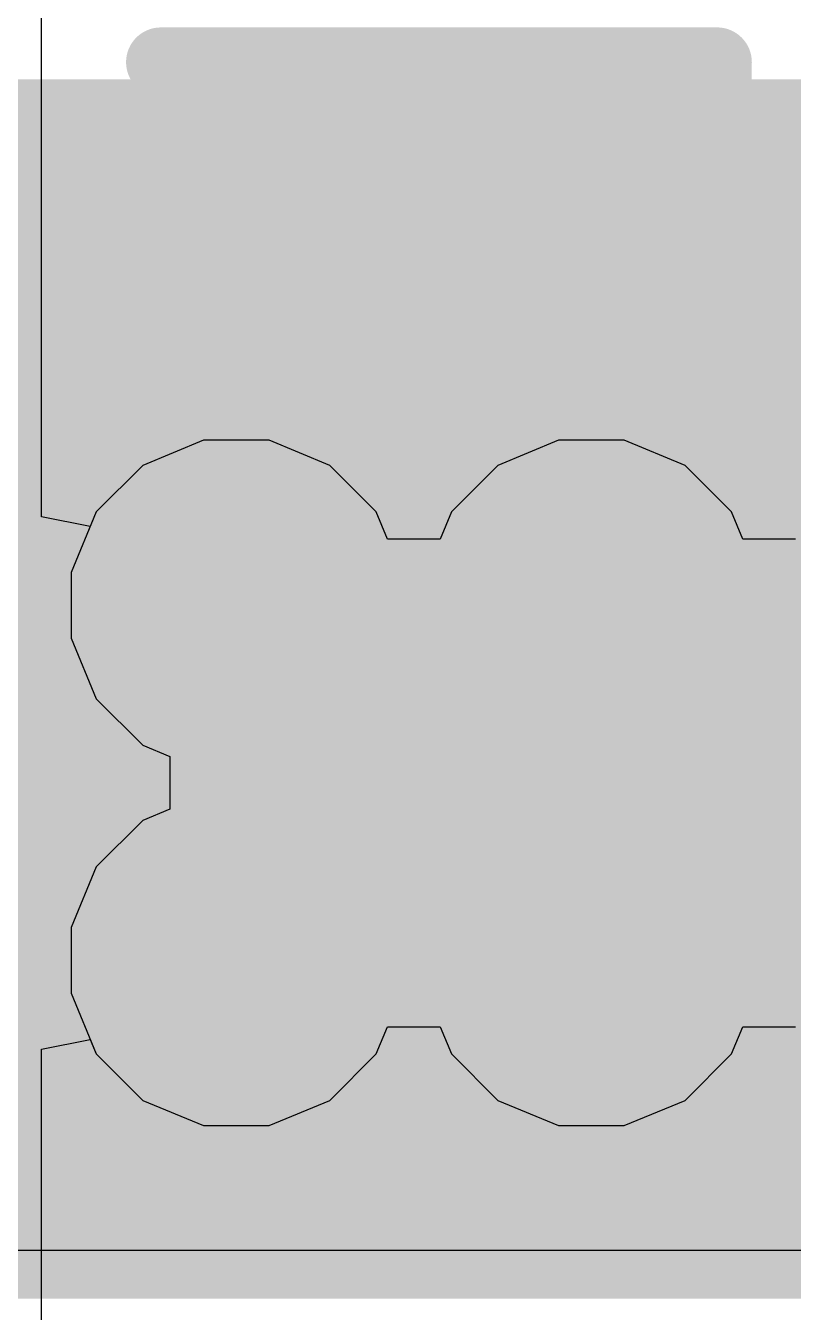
# Model space of a CAD drawing. Header units: inches. Extents: x -6 to 283, y -12 to 154.
# Drawn here: x 13.267 to 14.669, y -6.358 to -4.007 of the extents above; entities that cross this region are included whole.
import ezdxf

# ---------------------------------------------------------------- set-up
doc = ezdxf.new("R2010")
doc.units = ezdxf.units.IN
for name, color, linetype in [('Bottom Layer', 5, 'Continuous'), ('Bottom Overlay', 54, 'Continuous'), ('Bottom Paste', 16, 'Continuous'), ('Bottom Solder', 6, 'Continuous'), ('Drill Drawing', 1, 'Continuous'), ('GND-1', 16, 'Continuous'), ('GND-2', 90, 'Continuous'), ('GND-3', 216, 'Continuous'), ('GND-4', 54, 'Continuous'), ('PWR-1', 156, 'Continuous'), ('PWR-2', 130, 'Continuous'), ('Signal L1', 76, 'Continuous'), ('Signal L2', 6, 'Continuous'), ('Top Layer', 1, 'Continuous'), ('Top Overlay', 2, 'Continuous'), ('Top Paste', 8, 'Continuous'), ('Top Solder', 216, 'Continuous'), ('Via Holes', 16, 'Continuous')]:
    doc.layers.add(name, color=color, linetype=linetype)

# ---------------------------------------------------------------- blocks, each defined once
blk = doc.blocks.new('C___0603_400')
at = {"layer": 'Top Layer'}
blk.add_hatch(color=1, dxfattribs=at).paths.add_polyline_path([(1.143, 0.4445), (1.143, -0.4445), (0.381, -0.4445), (0.381, 0.4445)])
at = {"layer": 'Top Paste'}
blk.add_hatch(color=8, dxfattribs=at).paths.add_polyline_path([(1.143, 0.4445), (1.143, -0.4445), (0.381, -0.4445), (0.381, 0.4445)])
at = {"layer": 'Top Solder'}
blk.add_hatch(color=216, dxfattribs=at).paths.add_polyline_path([(1.203, 0.5045), (1.203, -0.5045), (0.321, -0.5045), (0.321, 0.5045)])
at = {"layer": 'Top Overlay'}
for points in [[(1.2446, 0.5334, 0.127, 0.127, 0), (0.4572, 0.5334, 0.127, 0.127, 0)], [(1.2446, -0.5334, 0.127, 0.127, 0), (1.2446, 0.5334, 0.127, 0.127, 0)], [(1.2446, -0.5334, 0.127, 0.127, 0), (0.4572, -0.5334, 0.127, 0.127, 0)]]:
    blk.add_lwpolyline(points, format="xyseb", dxfattribs=at)
for points in [[(0.4254, 0.5334, 0.0635, 0.0635, 1), (0.4889, 0.5334, 0.0635, 0.0635, 1)], [(1.2128, 0.5334, 0.0635, 0.0635, 1), (1.2764, 0.5334, 0.0635, 0.0635, 1)], [(1.2128, 0.5334, 0.0635, 0.0635, 1), (1.2764, 0.5334, 0.0635, 0.0635, 1)], [(0.4254, -0.5334, 0.0635, 0.0635, 1), (0.4889, -0.5334, 0.0635, 0.0635, 1)], [(1.2128, -0.5334, 0.0635, 0.0635, 1), (1.2764, -0.5334, 0.0635, 0.0635, 1)], [(1.2128, -0.5334, 0.0635, 0.0635, 1), (1.2764, -0.5334, 0.0635, 0.0635, 1)]]:
    blk.add_lwpolyline(points, format="xyseb", close=True, dxfattribs=at)
blk = doc.blocks.new('C___0805_B_467')
at = {"layer": 'Bottom Layer'}
blk.add_hatch(color=5, dxfattribs=at).paths.add_polyline_path([(0.508, 0.762), (1.524, 0.762), (1.524, -0.762), (0.508, -0.762)])
at = {"layer": 'Bottom Paste'}
blk.add_hatch(color=16, dxfattribs=at).paths.add_polyline_path([(0.508, 0.762), (1.524, 0.762), (1.524, -0.762), (0.508, -0.762)])
at = {"layer": 'Bottom Solder'}
blk.add_hatch(color=6, dxfattribs=at).paths.add_polyline_path([(0.438, 0.832), (1.594, 0.832), (1.594, -0.832), (0.438, -0.832)])
at = {"layer": 'Bottom Overlay'}
for points in [[(0.6096, 0.8636, 0.127, 0.127, 0), (1.6256, 0.8636, 0.127, 0.127, 0)], [(1.6256, -0.8636, 0.127, 0.127, 0), (1.6256, 0.8636, 0.127, 0.127, 0)], [(0.6096, -0.8636, 0.127, 0.127, 0), (1.6256, -0.8636, 0.127, 0.127, 0)]]:
    blk.add_lwpolyline(points, format="xyseb", dxfattribs=at)
for points in [[(0.5779, 0.8636, 0.0635, 0.0635, 1), (0.6414, 0.8636, 0.0635, 0.0635, 1)], [(1.5938, 0.8636, 0.0635, 0.0635, 1), (1.6574, 0.8636, 0.0635, 0.0635, 1)], [(1.5938, 0.8636, 0.0635, 0.0635, 1), (1.6574, 0.8636, 0.0635, 0.0635, 1)], [(0.5778, -0.8636, 0.0635, 0.0635, 1), (0.6413, -0.8636, 0.0635, 0.0635, 1)], [(1.5938, -0.8636, 0.0635, 0.0635, 1), (1.6574, -0.8636, 0.0635, 0.0635, 1)], [(1.5938, -0.8636, 0.0635, 0.0635, 1), (1.6574, -0.8636, 0.0635, 0.0635, 1)]]:
    blk.add_lwpolyline(points, format="xyseb", close=True, dxfattribs=at)

msp = doc.modelspace()

# ---------------------------------------------------------------- hatches: boundary and pattern name
at = {"layer": 'Bottom Layer'}
h = msp.add_hatch(color=5, dxfattribs=at)
edge = h.paths.add_edge_path()
edge.add_arc((13.6514, -5.066), 0.2, 0, 360)
h = msp.add_hatch(color=5, dxfattribs=at)
edge = h.paths.add_edge_path()
edge.add_arc((14.3002, -5.066), 0.2, 0, 360)
h = msp.add_hatch(color=5, dxfattribs=at)
edge = h.paths.add_edge_path()
edge.add_arc((13.6514, -5.7148), 0.2, 0, 360)
h = msp.add_hatch(color=5, dxfattribs=at)
edge = h.paths.add_edge_path()
edge.add_arc((14.3002, -5.7148), 0.2, 0, 360)
at = {"layer": 'GND-1'}
h = msp.add_hatch(color=16, dxfattribs=at)
edge = h.paths.add_edge_path()
edge.add_arc((13.6514, -5.066), 0.2, 0, 360)
h = msp.add_hatch(color=16, dxfattribs=at)
edge = h.paths.add_edge_path()
edge.add_arc((14.3002, -5.066), 0.2, 0, 360)
h = msp.add_hatch(color=16, dxfattribs=at)
edge = h.paths.add_edge_path()
edge.add_arc((13.6514, -5.7148), 0.2, 0, 360)
h = msp.add_hatch(color=16, dxfattribs=at)
edge = h.paths.add_edge_path()
edge.add_arc((14.3002, -5.7148), 0.2, 0, 360)
at = {"layer": 'GND-2'}
h = msp.add_hatch(color=90, dxfattribs=at)
edge = h.paths.add_edge_path()
edge.add_arc((13.6514, -5.066), 0.2, 0, 360)
h = msp.add_hatch(color=90, dxfattribs=at)
edge = h.paths.add_edge_path()
edge.add_arc((14.3002, -5.066), 0.2, 0, 360)
h = msp.add_hatch(color=90, dxfattribs=at)
edge = h.paths.add_edge_path()
edge.add_arc((13.6514, -5.7148), 0.2, 0, 360)
h = msp.add_hatch(color=90, dxfattribs=at)
edge = h.paths.add_edge_path()
edge.add_arc((14.3002, -5.7148), 0.2, 0, 360)
at = {"layer": 'GND-3'}
h = msp.add_hatch(color=216, dxfattribs=at)
edge = h.paths.add_edge_path()
edge.add_arc((13.6514, -5.066), 0.2, 0, 360)
h = msp.add_hatch(color=216, dxfattribs=at)
edge = h.paths.add_edge_path()
edge.add_arc((14.3002, -5.066), 0.2, 0, 360)
h = msp.add_hatch(color=216, dxfattribs=at)
edge = h.paths.add_edge_path()
edge.add_arc((13.6514, -5.7148), 0.2, 0, 360)
h = msp.add_hatch(color=216, dxfattribs=at)
edge = h.paths.add_edge_path()
edge.add_arc((14.3002, -5.7148), 0.2, 0, 360)
at = {"layer": 'GND-4'}
h = msp.add_hatch(color=54, dxfattribs=at)
edge = h.paths.add_edge_path()
edge.add_arc((13.6514, -5.066), 0.2, 0, 360)
h = msp.add_hatch(color=54, dxfattribs=at)
edge = h.paths.add_edge_path()
edge.add_arc((14.3002, -5.066), 0.2, 0, 360)
h = msp.add_hatch(color=54, dxfattribs=at)
edge = h.paths.add_edge_path()
edge.add_arc((13.6514, -5.7148), 0.2, 0, 360)
h = msp.add_hatch(color=54, dxfattribs=at)
edge = h.paths.add_edge_path()
edge.add_arc((14.3002, -5.7148), 0.2, 0, 360)
at = {"layer": 'PWR-1'}
h = msp.add_hatch(color=156, dxfattribs=at)
edge = h.paths.add_edge_path()
edge.add_arc((13.6514, -5.066), 0.2, 0, 360)
h = msp.add_hatch(color=156, dxfattribs=at)
edge = h.paths.add_edge_path()
edge.add_arc((14.3002, -5.066), 0.2, 0, 360)
h = msp.add_hatch(color=156, dxfattribs=at)
edge = h.paths.add_edge_path()
edge.add_arc((13.6514, -5.7148), 0.2, 0, 360)
h = msp.add_hatch(color=156, dxfattribs=at)
edge = h.paths.add_edge_path()
edge.add_arc((14.3002, -5.7148), 0.2, 0, 360)
at = {"layer": 'PWR-2'}
h = msp.add_hatch(color=130, dxfattribs=at)
edge = h.paths.add_edge_path()
edge.add_arc((13.6514, -5.066), 0.2, 0, 360)
h = msp.add_hatch(color=130, dxfattribs=at)
edge = h.paths.add_edge_path()
edge.add_arc((14.3002, -5.066), 0.2, 0, 360)
h = msp.add_hatch(color=130, dxfattribs=at)
edge = h.paths.add_edge_path()
edge.add_arc((13.6514, -5.7148), 0.2, 0, 360)
h = msp.add_hatch(color=130, dxfattribs=at)
edge = h.paths.add_edge_path()
edge.add_arc((14.3002, -5.7148), 0.2, 0, 360)
at = {"layer": 'Signal L1'}
h = msp.add_hatch(color=76, dxfattribs=at)
edge = h.paths.add_edge_path()
edge.add_arc((13.6514, -5.066), 0.2, 0, 360)
h = msp.add_hatch(color=76, dxfattribs=at)
edge = h.paths.add_edge_path()
edge.add_arc((14.3002, -5.066), 0.2, 0, 360)
h = msp.add_hatch(color=76, dxfattribs=at)
edge = h.paths.add_edge_path()
edge.add_arc((13.6514, -5.7148), 0.2, 0, 360)
h = msp.add_hatch(color=76, dxfattribs=at)
edge = h.paths.add_edge_path()
edge.add_arc((14.3002, -5.7148), 0.2, 0, 360)
at = {"layer": 'Signal L2'}
h = msp.add_hatch(color=6, dxfattribs=at)
edge = h.paths.add_edge_path()
edge.add_arc((13.6514, -5.066), 0.2, 0, 360)
h = msp.add_hatch(color=6, dxfattribs=at)
edge = h.paths.add_edge_path()
edge.add_arc((14.3002, -5.066), 0.2, 0, 360)
h = msp.add_hatch(color=6, dxfattribs=at)
edge = h.paths.add_edge_path()
edge.add_arc((13.6514, -5.7148), 0.2, 0, 360)
h = msp.add_hatch(color=6, dxfattribs=at)
edge = h.paths.add_edge_path()
edge.add_arc((14.3002, -5.7148), 0.2, 0, 360)
at = {"layer": 'Top Layer'}
msp.add_hatch(color=1, dxfattribs=at).paths.add_polyline_path([(11.3164, -6.3328), (15.8324, -6.3328), (15.8324, -4.1046), (11.3164, -4.1046)])
h = msp.add_hatch(color=1, dxfattribs=at)
edge = h.paths.add_edge_path()
edge.add_arc((13.6514, -5.066), 0.2, 0, 360)
h = msp.add_hatch(color=1, dxfattribs=at)
edge = h.paths.add_edge_path()
edge.add_arc((14.3002, -5.066), 0.2, 0, 360)
h = msp.add_hatch(color=1, dxfattribs=at)
edge = h.paths.add_edge_path()
edge.add_arc((13.6514, -5.7148), 0.2, 0, 360)
h = msp.add_hatch(color=1, dxfattribs=at)
edge = h.paths.add_edge_path()
edge.add_arc((14.3002, -5.7148), 0.2, 0, 360)
at = {"layer": 'Via Holes'}
h = msp.add_hatch(color=7, dxfattribs=at)
edge = h.paths.add_edge_path()
edge.add_arc((13.6514, -5.066), 0.1, 0, 360)
h = msp.add_hatch(color=7, dxfattribs=at)
edge = h.paths.add_edge_path()
edge.add_arc((14.3002, -5.066), 0.1, 0, 360)
h = msp.add_hatch(color=7, dxfattribs=at)
edge = h.paths.add_edge_path()
edge.add_arc((13.6514, -5.7148), 0.1, 0, 360)
h = msp.add_hatch(color=7, dxfattribs=at)
edge = h.paths.add_edge_path()
edge.add_arc((14.3002, -5.7148), 0.1, 0, 360)

# ---------------------------------------------------------------- linework, layer by layer
at = {"layer": 'Bottom Layer'}
msp.add_line((16.3019, -6.2451), (13.1364, -6.2451), dxfattribs=at)
at = {"layer": 'Drill Drawing'}
for points in [[(13.3974, -4.812, 0.0508, 0.0508, 0), (13.9054, -4.812, 0.0508, 0.0508, 0)], [(13.3974, -5.32, 0.0508, 0.0508, 0), (13.3974, -4.812, 0.0508, 0.0508, 0)], [(13.9054, -5.32, 0.0508, 0.0508, 0), (13.9054, -4.812, 0.0508, 0.0508, 0)], [(14.0462, -4.812, 0.0508, 0.0508, 0), (14.5542, -4.812, 0.0508, 0.0508, 0)], [(14.0462, -5.32, 0.0508, 0.0508, 0), (14.0462, -4.812, 0.0508, 0.0508, 0)], [(14.5542, -5.32, 0.0508, 0.0508, 0), (14.5542, -4.812, 0.0508, 0.0508, 0)], [(13.3974, -5.32, 0.0508, 0.0508, 0), (13.9054, -5.32, 0.0508, 0.0508, 0)], [(14.0462, -5.32, 0.0508, 0.0508, 0), (14.5542, -5.32, 0.0508, 0.0508, 0)], [(13.3974, -5.4608, 0.0508, 0.0508, 0), (13.9054, -5.4608, 0.0508, 0.0508, 0)], [(13.3974, -5.9688, 0.0508, 0.0508, 0), (13.3974, -5.4608, 0.0508, 0.0508, 0)], [(13.9054, -5.9688, 0.0508, 0.0508, 0), (13.9054, -5.4608, 0.0508, 0.0508, 0)], [(14.0462, -5.4608, 0.0508, 0.0508, 0), (14.5542, -5.4608, 0.0508, 0.0508, 0)], [(14.0462, -5.9688, 0.0508, 0.0508, 0), (14.0462, -5.4608, 0.0508, 0.0508, 0)], [(14.5542, -5.9688, 0.0508, 0.0508, 0), (14.5542, -5.4608, 0.0508, 0.0508, 0)], [(13.3974, -5.9688, 0.0508, 0.0508, 0), (13.9054, -5.9688, 0.0508, 0.0508, 0)], [(14.0462, -5.9688, 0.0508, 0.0508, 0), (14.5542, -5.9688, 0.0508, 0.0508, 0)]]:
    msp.add_lwpolyline(points, format="xyseb", dxfattribs=at)
for points in [[(13.3847, -4.812, 0.0254, 0.0254, 1), (13.4101, -4.812, 0.0254, 0.0254, 1)], [(13.3847, -4.812, 0.0254, 0.0254, 1), (13.4101, -4.812, 0.0254, 0.0254, 1)], [(13.8927, -4.812, 0.0254, 0.0254, 1), (13.9181, -4.812, 0.0254, 0.0254, 1)], [(13.8927, -4.812, 0.0254, 0.0254, 1), (13.9181, -4.812, 0.0254, 0.0254, 1)], [(14.0335, -4.812, 0.0254, 0.0254, 1), (14.0589, -4.812, 0.0254, 0.0254, 1)], [(14.0335, -4.812, 0.0254, 0.0254, 1), (14.0589, -4.812, 0.0254, 0.0254, 1)], [(14.5415, -4.812, 0.0254, 0.0254, 1), (14.5669, -4.812, 0.0254, 0.0254, 1)], [(14.5415, -4.812, 0.0254, 0.0254, 1), (14.5669, -4.812, 0.0254, 0.0254, 1)], [(13.3847, -5.32, 0.0254, 0.0254, 1), (13.4101, -5.32, 0.0254, 0.0254, 1)], [(13.3847, -5.32, 0.0254, 0.0254, 1), (13.4101, -5.32, 0.0254, 0.0254, 1)], [(13.8927, -5.32, 0.0254, 0.0254, 1), (13.9181, -5.32, 0.0254, 0.0254, 1)], [(13.8927, -5.32, 0.0254, 0.0254, 1), (13.9181, -5.32, 0.0254, 0.0254, 1)], [(14.0335, -5.32, 0.0254, 0.0254, 1), (14.0589, -5.32, 0.0254, 0.0254, 1)], [(14.0335, -5.32, 0.0254, 0.0254, 1), (14.0589, -5.32, 0.0254, 0.0254, 1)], [(14.5415, -5.32, 0.0254, 0.0254, 1), (14.5669, -5.32, 0.0254, 0.0254, 1)], [(14.5415, -5.32, 0.0254, 0.0254, 1), (14.5669, -5.32, 0.0254, 0.0254, 1)], [(13.3847, -5.4608, 0.0254, 0.0254, 1), (13.4101, -5.4608, 0.0254, 0.0254, 1)], [(13.3847, -5.4608, 0.0254, 0.0254, 1), (13.4101, -5.4608, 0.0254, 0.0254, 1)], [(13.8927, -5.4608, 0.0254, 0.0254, 1), (13.9181, -5.4608, 0.0254, 0.0254, 1)], [(13.8927, -5.4608, 0.0254, 0.0254, 1), (13.9181, -5.4608, 0.0254, 0.0254, 1)], [(14.0335, -5.4608, 0.0254, 0.0254, 1), (14.0589, -5.4608, 0.0254, 0.0254, 1)], [(14.0335, -5.4608, 0.0254, 0.0254, 1), (14.0589, -5.4608, 0.0254, 0.0254, 1)], [(14.5415, -5.4608, 0.0254, 0.0254, 1), (14.5669, -5.4608, 0.0254, 0.0254, 1)], [(14.5415, -5.4608, 0.0254, 0.0254, 1), (14.5669, -5.4608, 0.0254, 0.0254, 1)], [(13.3847, -5.9688, 0.0254, 0.0254, 1), (13.4101, -5.9688, 0.0254, 0.0254, 1)], [(13.3847, -5.9688, 0.0254, 0.0254, 1), (13.4101, -5.9688, 0.0254, 0.0254, 1)], [(13.8927, -5.9688, 0.0254, 0.0254, 1), (13.9181, -5.9688, 0.0254, 0.0254, 1)], [(13.8927, -5.9688, 0.0254, 0.0254, 1), (13.9181, -5.9688, 0.0254, 0.0254, 1)], [(14.0335, -5.9688, 0.0254, 0.0254, 1), (14.0589, -5.9688, 0.0254, 0.0254, 1)], [(14.0335, -5.9688, 0.0254, 0.0254, 1), (14.0589, -5.9688, 0.0254, 0.0254, 1)], [(14.5415, -5.9688, 0.0254, 0.0254, 1), (14.5669, -5.9688, 0.0254, 0.0254, 1)], [(14.5415, -5.9688, 0.0254, 0.0254, 1), (14.5669, -5.9688, 0.0254, 0.0254, 1)]]:
    msp.add_lwpolyline(points, format="xyseb", close=True, dxfattribs=at)
at = {"layer": 'GND-1'}
for p, q in [((13.5914, -4.7644), (13.4806, -4.8103)), ((13.7114, -4.7644), (13.5914, -4.7644)), ((13.8223, -4.8103), (13.7114, -4.7644)), ((14.2402, -4.7644), (14.1294, -4.8103)), ((14.3602, -4.7644), (14.2402, -4.7644)), ((14.4711, -4.8103), (14.3602, -4.7644)), ((13.4806, -4.8103), (13.3957, -4.8952)), ((13.9071, -4.8952), (13.8223, -4.8103)), ((14.1294, -4.8103), (14.0445, -4.8952)), ((14.5559, -4.8952), (14.4711, -4.8103)), ((13.3957, -4.8952), (13.3498, -5.006)), ((13.9277, -4.9449), (13.9071, -4.8952)), ((14.0445, -4.8952), (14.0239, -4.9449)), ((14.5765, -4.9449), (14.5559, -4.8952)), ((14.0239, -4.9449), (13.9277, -4.9449)), ((14.6728, -4.9449), (14.5765, -4.9449)), ((13.3498, -5.006), (13.3498, -5.126)), ((13.3498, -5.126), (13.3957, -5.2369)), ((13.3957, -5.2369), (13.4806, -5.3217)), ((13.4806, -5.3217), (13.5303, -5.3423)), ((13.5303, -5.3423), (13.5303, -5.4385)), ((13.5303, -5.4385), (13.4806, -5.4591)), ((13.4806, -5.4591), (13.3957, -5.544)), ((13.3957, -5.544), (13.3498, -5.6548)), ((13.3498, -5.6548), (13.3498, -5.7748)), ((13.3498, -5.7748), (13.3957, -5.8857)), ((13.9071, -5.8857), (13.9277, -5.8359)), ((13.9277, -5.8359), (14.0239, -5.8359)), ((14.0239, -5.8359), (14.0445, -5.8857)), ((14.5559, -5.8857), (14.5765, -5.8359)), ((14.5765, -5.8359), (14.6728, -5.8359)), ((13.3957, -5.8857), (13.4806, -5.9705)), ((13.8223, -5.9705), (13.9071, -5.8857)), ((14.0445, -5.8857), (14.1294, -5.9705)), ((14.4711, -5.9705), (14.5559, -5.8857)), ((13.4806, -5.9705), (13.5914, -6.0164)), ((13.7114, -6.0164), (13.8223, -5.9705)), ((14.1294, -5.9705), (14.2402, -6.0164)), ((14.3602, -6.0164), (14.4711, -5.9705)), ((13.5914, -6.0164), (13.7114, -6.0164)), ((14.2402, -6.0164), (14.3602, -6.0164))]:
    msp.add_line(p, q, dxfattribs=at)
at = {"layer": 'GND-2'}
for p, q in [((13.5914, -4.7644), (13.4806, -4.8103)), ((13.7114, -4.7644), (13.5914, -4.7644)), ((13.8223, -4.8103), (13.7114, -4.7644)), ((14.2402, -4.7644), (14.1294, -4.8103)), ((14.3602, -4.7644), (14.2402, -4.7644)), ((14.4711, -4.8103), (14.3602, -4.7644)), ((13.4806, -4.8103), (13.3957, -4.8952)), ((13.9071, -4.8952), (13.8223, -4.8103)), ((14.1294, -4.8103), (14.0445, -4.8952)), ((14.5559, -4.8952), (14.4711, -4.8103)), ((13.3957, -4.8952), (13.3498, -5.006)), ((13.9277, -4.9449), (13.9071, -4.8952)), ((14.0445, -4.8952), (14.0239, -4.9449)), ((14.5765, -4.9449), (14.5559, -4.8952)), ((14.0239, -4.9449), (13.9277, -4.9449)), ((14.6728, -4.9449), (14.5765, -4.9449)), ((13.3498, -5.006), (13.3498, -5.126)), ((13.3498, -5.126), (13.3957, -5.2369)), ((13.3957, -5.2369), (13.4806, -5.3217)), ((13.4806, -5.3217), (13.5303, -5.3423)), ((13.5303, -5.3423), (13.5303, -5.4385)), ((13.5303, -5.4385), (13.4806, -5.4591)), ((13.4806, -5.4591), (13.3957, -5.544)), ((13.3957, -5.544), (13.3498, -5.6548)), ((13.3498, -5.6548), (13.3498, -5.7748)), ((13.3498, -5.7748), (13.3957, -5.8857)), ((13.9071, -5.8857), (13.9277, -5.8359)), ((13.9277, -5.8359), (14.0239, -5.8359)), ((14.0239, -5.8359), (14.0445, -5.8857)), ((14.5559, -5.8857), (14.5765, -5.8359)), ((14.5765, -5.8359), (14.6728, -5.8359)), ((13.3957, -5.8857), (13.4806, -5.9705)), ((13.8223, -5.9705), (13.9071, -5.8857)), ((14.0445, -5.8857), (14.1294, -5.9705)), ((14.4711, -5.9705), (14.5559, -5.8857)), ((13.4806, -5.9705), (13.5914, -6.0164)), ((13.7114, -6.0164), (13.8223, -5.9705)), ((14.1294, -5.9705), (14.2402, -6.0164)), ((14.3602, -6.0164), (14.4711, -5.9705)), ((13.5914, -6.0164), (13.7114, -6.0164)), ((14.2402, -6.0164), (14.3602, -6.0164))]:
    msp.add_line(p, q, dxfattribs=at)
at = {"layer": 'GND-3'}
for p, q in [((13.5914, -4.7644), (13.4806, -4.8103)), ((13.7114, -4.7644), (13.5914, -4.7644)), ((13.8223, -4.8103), (13.7114, -4.7644)), ((14.2402, -4.7644), (14.1294, -4.8103)), ((14.3602, -4.7644), (14.2402, -4.7644)), ((14.4711, -4.8103), (14.3602, -4.7644)), ((13.4806, -4.8103), (13.3957, -4.8952)), ((13.9071, -4.8952), (13.8223, -4.8103)), ((14.1294, -4.8103), (14.0445, -4.8952)), ((14.5559, -4.8952), (14.4711, -4.8103)), ((13.3957, -4.8952), (13.3498, -5.006)), ((13.9277, -4.9449), (13.9071, -4.8952)), ((14.0445, -4.8952), (14.0239, -4.9449)), ((14.5765, -4.9449), (14.5559, -4.8952)), ((14.0239, -4.9449), (13.9277, -4.9449)), ((14.6728, -4.9449), (14.5765, -4.9449)), ((13.3498, -5.006), (13.3498, -5.126)), ((13.3498, -5.126), (13.3957, -5.2369)), ((13.3957, -5.2369), (13.4806, -5.3217)), ((13.4806, -5.3217), (13.5303, -5.3423)), ((13.5303, -5.3423), (13.5303, -5.4385)), ((13.5303, -5.4385), (13.4806, -5.4591)), ((13.4806, -5.4591), (13.3957, -5.544)), ((13.3957, -5.544), (13.3498, -5.6548)), ((13.3498, -5.6548), (13.3498, -5.7748)), ((13.3498, -5.7748), (13.3957, -5.8857)), ((13.9071, -5.8857), (13.9277, -5.8359)), ((13.9277, -5.8359), (14.0239, -5.8359)), ((14.0239, -5.8359), (14.0445, -5.8857)), ((14.5559, -5.8857), (14.5765, -5.8359)), ((14.5765, -5.8359), (14.6728, -5.8359)), ((13.3957, -5.8857), (13.4806, -5.9705)), ((13.8223, -5.9705), (13.9071, -5.8857)), ((14.0445, -5.8857), (14.1294, -5.9705)), ((14.4711, -5.9705), (14.5559, -5.8857)), ((13.4806, -5.9705), (13.5914, -6.0164)), ((13.7114, -6.0164), (13.8223, -5.9705)), ((14.1294, -5.9705), (14.2402, -6.0164)), ((14.3602, -6.0164), (14.4711, -5.9705)), ((13.5914, -6.0164), (13.7114, -6.0164)), ((14.2402, -6.0164), (14.3602, -6.0164))]:
    msp.add_line(p, q, dxfattribs=at)
at = {"layer": 'GND-4'}
for p, q in [((13.5914, -4.7644), (13.4806, -4.8103)), ((13.7114, -4.7644), (13.5914, -4.7644)), ((13.8223, -4.8103), (13.7114, -4.7644)), ((14.2402, -4.7644), (14.1294, -4.8103)), ((14.3602, -4.7644), (14.2402, -4.7644)), ((14.4711, -4.8103), (14.3602, -4.7644)), ((13.4806, -4.8103), (13.3957, -4.8952)), ((13.9071, -4.8952), (13.8223, -4.8103)), ((14.1294, -4.8103), (14.0445, -4.8952)), ((14.5559, -4.8952), (14.4711, -4.8103)), ((13.3957, -4.8952), (13.3498, -5.006)), ((13.9277, -4.9449), (13.9071, -4.8952)), ((14.0445, -4.8952), (14.0239, -4.9449)), ((14.5765, -4.9449), (14.5559, -4.8952)), ((14.0239, -4.9449), (13.9277, -4.9449)), ((14.6728, -4.9449), (14.5765, -4.9449)), ((13.3498, -5.006), (13.3498, -5.126)), ((13.3498, -5.126), (13.3957, -5.2369)), ((13.3957, -5.2369), (13.4806, -5.3217)), ((13.4806, -5.3217), (13.5303, -5.3423)), ((13.5303, -5.3423), (13.5303, -5.4385)), ((13.5303, -5.4385), (13.4806, -5.4591)), ((13.4806, -5.4591), (13.3957, -5.544)), ((13.3957, -5.544), (13.3498, -5.6548)), ((13.3498, -5.6548), (13.3498, -5.7748)), ((13.3498, -5.7748), (13.3957, -5.8857)), ((13.9071, -5.8857), (13.9277, -5.8359)), ((13.9277, -5.8359), (14.0239, -5.8359)), ((14.0239, -5.8359), (14.0445, -5.8857)), ((14.5559, -5.8857), (14.5765, -5.8359)), ((14.5765, -5.8359), (14.6728, -5.8359)), ((13.3957, -5.8857), (13.4806, -5.9705)), ((13.8223, -5.9705), (13.9071, -5.8857)), ((14.0445, -5.8857), (14.1294, -5.9705)), ((14.4711, -5.9705), (14.5559, -5.8857)), ((13.4806, -5.9705), (13.5914, -6.0164)), ((13.7114, -6.0164), (13.8223, -5.9705)), ((14.1294, -5.9705), (14.2402, -6.0164)), ((14.3602, -6.0164), (14.4711, -5.9705)), ((13.5914, -6.0164), (13.7114, -6.0164)), ((14.2402, -6.0164), (14.3602, -6.0164))]:
    msp.add_line(p, q, dxfattribs=at)
at = {"layer": 'PWR-2'}
for p, q in [((13.5914, -4.7644), (13.4806, -4.8103)), ((13.7114, -4.7644), (13.5914, -4.7644)), ((13.8223, -4.8103), (13.7114, -4.7644)), ((14.2402, -4.7644), (14.1294, -4.8103)), ((14.3602, -4.7644), (14.2402, -4.7644)), ((14.4711, -4.8103), (14.3602, -4.7644)), ((13.4806, -4.8103), (13.3957, -4.8952)), ((13.9071, -4.8952), (13.8223, -4.8103)), ((14.1294, -4.8103), (14.0445, -4.8952)), ((14.5559, -4.8952), (14.4711, -4.8103)), ((13.3957, -4.8952), (13.3498, -5.006)), ((13.9277, -4.9449), (13.9071, -4.8952)), ((14.0445, -4.8952), (14.0239, -4.9449)), ((14.5765, -4.9449), (14.5559, -4.8952)), ((14.0239, -4.9449), (13.9277, -4.9449)), ((14.6728, -4.9449), (14.5765, -4.9449)), ((13.3498, -5.006), (13.3498, -5.126)), ((13.3498, -5.126), (13.3957, -5.2369)), ((13.3957, -5.2369), (13.4806, -5.3217)), ((13.4806, -5.3217), (13.5303, -5.3423)), ((13.5303, -5.3423), (13.5303, -5.4385)), ((13.5303, -5.4385), (13.4806, -5.4591)), ((13.4806, -5.4591), (13.3957, -5.544)), ((13.3957, -5.544), (13.3498, -5.6548)), ((13.3498, -5.6548), (13.3498, -5.7748)), ((13.3498, -5.7748), (13.3957, -5.8857)), ((13.9071, -5.8857), (13.9277, -5.8359)), ((13.9277, -5.8359), (14.0239, -5.8359)), ((14.0239, -5.8359), (14.0445, -5.8857)), ((14.5559, -5.8857), (14.5765, -5.8359)), ((14.5765, -5.8359), (14.6728, -5.8359)), ((13.3957, -5.8857), (13.4806, -5.9705)), ((13.8223, -5.9705), (13.9071, -5.8857)), ((14.0445, -5.8857), (14.1294, -5.9705)), ((14.4711, -5.9705), (14.5559, -5.8857)), ((13.4806, -5.9705), (13.5914, -6.0164)), ((13.7114, -6.0164), (13.8223, -5.9705)), ((14.1294, -5.9705), (14.2402, -6.0164)), ((14.3602, -6.0164), (14.4711, -5.9705)), ((13.5914, -6.0164), (13.7114, -6.0164)), ((14.2402, -6.0164), (14.3602, -6.0164))]:
    msp.add_line(p, q, dxfattribs=at)
at = {"layer": 'Signal L1'}
for p, q in [((13.2958, -4.9042), (13.2958, -3.5109)), ((13.5914, -4.7644), (13.4806, -4.8103)), ((13.7114, -4.7644), (13.5914, -4.7644)), ((13.8223, -4.8103), (13.7114, -4.7644)), ((14.2402, -4.7644), (14.1294, -4.8103)), ((14.3602, -4.7644), (14.2402, -4.7644)), ((14.4711, -4.8103), (14.3602, -4.7644)), ((13.4806, -4.8103), (13.3957, -4.8952)), ((13.9071, -4.8952), (13.8223, -4.8103)), ((14.1294, -4.8103), (14.0445, -4.8952)), ((14.5559, -4.8952), (14.4711, -4.8103)), ((13.3847, -4.9219), (13.2958, -4.9042)), ((13.3957, -4.8952), (13.3847, -4.9219)), ((13.9277, -4.9449), (13.9071, -4.8952)), ((14.0445, -4.8952), (14.0239, -4.9449)), ((14.5765, -4.9449), (14.5559, -4.8952)), ((14.0239, -4.9449), (13.9277, -4.9449)), ((14.6728, -4.9449), (14.5765, -4.9449)), ((13.9071, -5.8857), (13.9277, -5.8359)), ((13.9277, -5.8359), (14.0239, -5.8359)), ((14.0239, -5.8359), (14.0445, -5.8857)), ((14.5559, -5.8857), (14.5765, -5.8359)), ((14.5765, -5.8359), (14.6728, -5.8359)), ((13.2958, -5.8767), (13.3847, -5.859)), ((13.2958, -6.8294), (13.2958, -5.8767)), ((13.3847, -5.859), (13.3957, -5.8857)), ((13.3957, -5.8857), (13.4806, -5.9705)), ((13.8223, -5.9705), (13.9071, -5.8857)), ((14.0445, -5.8857), (14.1294, -5.9705)), ((14.4711, -5.9705), (14.5559, -5.8857)), ((13.4806, -5.9705), (13.5914, -6.0164)), ((13.7114, -6.0164), (13.8223, -5.9705)), ((14.1294, -5.9705), (14.2402, -6.0164)), ((14.3602, -6.0164), (14.4711, -5.9705)), ((13.5914, -6.0164), (13.7114, -6.0164)), ((14.2402, -6.0164), (14.3602, -6.0164))]:
    msp.add_line(p, q, dxfattribs=at)
at = {"layer": 'Signal L2'}
for p, q in [((13.5914, -4.7644), (13.4806, -4.8103)), ((13.7114, -4.7644), (13.5914, -4.7644)), ((13.8223, -4.8103), (13.7114, -4.7644)), ((14.2402, -4.7644), (14.1294, -4.8103)), ((14.3602, -4.7644), (14.2402, -4.7644)), ((14.4711, -4.8103), (14.3602, -4.7644)), ((13.4806, -4.8103), (13.3957, -4.8952)), ((13.9071, -4.8952), (13.8223, -4.8103)), ((14.1294, -4.8103), (14.0445, -4.8952)), ((14.5559, -4.8952), (14.4711, -4.8103)), ((13.3957, -4.8952), (13.3498, -5.006)), ((13.9277, -4.9449), (13.9071, -4.8952)), ((14.0445, -4.8952), (14.0239, -4.9449)), ((14.5765, -4.9449), (14.5559, -4.8952)), ((14.0239, -4.9449), (13.9277, -4.9449)), ((14.6728, -4.9449), (14.5765, -4.9449)), ((13.3498, -5.006), (13.3498, -5.126)), ((13.3498, -5.126), (13.3957, -5.2369)), ((13.3957, -5.2369), (13.4806, -5.3217)), ((13.4806, -5.3217), (13.5303, -5.3423)), ((13.5303, -5.3423), (13.5303, -5.4385)), ((13.5303, -5.4385), (13.4806, -5.4591)), ((13.4806, -5.4591), (13.3957, -5.544)), ((13.3957, -5.544), (13.3498, -5.6548)), ((13.3498, -5.6548), (13.3498, -5.7748)), ((13.3498, -5.7748), (13.3957, -5.8857)), ((13.9071, -5.8857), (13.9277, -5.8359)), ((13.9277, -5.8359), (14.0239, -5.8359)), ((14.0239, -5.8359), (14.0445, -5.8857)), ((14.5559, -5.8857), (14.5765, -5.8359)), ((14.5765, -5.8359), (14.6728, -5.8359)), ((13.3957, -5.8857), (13.4806, -5.9705)), ((13.8223, -5.9705), (13.9071, -5.8857)), ((14.0445, -5.8857), (14.1294, -5.9705)), ((14.4711, -5.9705), (14.5559, -5.8857)), ((13.4806, -5.9705), (13.5914, -6.0164)), ((13.7114, -6.0164), (13.8223, -5.9705)), ((14.1294, -5.9705), (14.2402, -6.0164)), ((14.3602, -6.0164), (14.4711, -5.9705)), ((13.5914, -6.0164), (13.7114, -6.0164)), ((14.2402, -6.0164), (14.3602, -6.0164))]:
    msp.add_line(p, q, dxfattribs=at)

# ---------------------------------------------------------------- block references
at = {"rotation": 270}
msp.add_blockref('C___0603_400', (14.071, -4.0857), dxfattribs=at)
msp.add_blockref('C___0805_B_467', (12.904, -4.9371))

doc.saveas('drawing.dxf')
